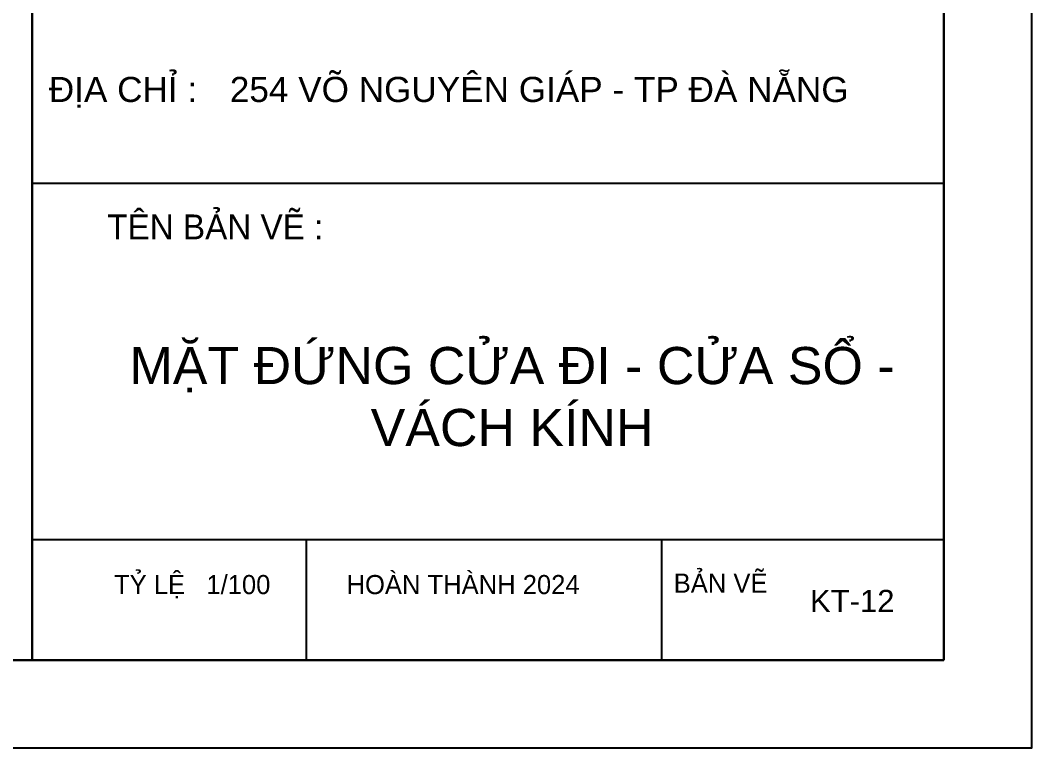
# Model space of a CAD drawing. Header units: millimetres. Extents: x 886808 to 1650903, y -1008069 to 230892.
# Drawn here: x 1643056 to 1650903, y -188884 to -183236 of the extents above; entities that cross this region are included whole.
import ezdxf

# ---------------------------------------------------------------- set-up
doc = ezdxf.new("R2010")
doc.units = ezdxf.units.MM
for name, color, linetype, lineweight in [('0___TUONG XAY MOI', 10, 'Continuous', 40), ('A-Wall', 113, 'Continuous', 30), ('Q - TEN PHONG', 7, 'Continuous', 18), ('Text', 250, 'Continuous', 25)]:
    doc.layers.add(name, color=color, linetype=linetype, lineweight=lineweight)
for name, color, linetype in [('CUA', 75, 'Continuous'), ('i_Chu', 9, 'Continuous'), ('TUONG', 1, 'Continuous')]:
    doc.layers.add(name, color=color, linetype=linetype)
doc.styles.add('a 1', font='')
doc.styles.add('Arial_6', font='arial.ttf', dxfattribs={"height": 1.327769})
doc.styles.add('DAT', font='')
doc.styles.get('a 1').set_extended_font_data('VNI-Avo')
doc.styles.get('DAT').set_extended_font_data('VNI-Helve')

# ---------------------------------------------------------------- blocks, each defined once
blk = doc.blocks.new('ÈGERGER')
at = {"layer": 'A-Wall', "linetype": 'Continuous', "transparency": 33554636}
for p, q in [((-140969.1, -849840.2), (-140969.1, -883771.8)), ((-132098.2, -849840.2), (-132098.2, -883771.8)), ((-132098.2, -883771.8), (-179935.5, -883771.8))]:
    blk.add_line(p, q, dxfattribs=at)
at = {"layer": 'CUA', "color": 4, "transparency": 33554636}
for p, q in [((-140969.2, -879128.9), (-132098.2, -879128.9)), ((-140969.2, -882598.5), (-132098.2, -882598.5)), ((-138302.6, -882598.5), (-138302.6, -883771.8)), ((-134846.4, -882598.5), (-134846.4, -883771.8))]:
    blk.add_line(p, q, dxfattribs=at)
at = {"layer": 'Defpoints', "transparency": 33554636}
blk.add_lwpolyline([(-181644, -884626), (-131244, -884626), (-131244, -848986), (-181644, -848986)], close=True, dxfattribs=at)
at = {"layer": 'TUONG', "transparency": 33554636}
blk.add_line((-132098.2, -849840.2), (-132098.2, -883771.8), dxfattribs=at)
at = {"layer": 'i_Chu', "transparency": 33554636, "style": 'Arial_6'}
for s, height, p in [('ĐỊA CHỈ :', 244.71, (-140808, -878337.8)), ('254 VÕ NGUYÊN GIÁP - TP ĐÀ NẴNG', 244.711, (-139047, -878337.8))]:
    blk.add_text(s, height=height, dxfattribs=at).set_placement(p)
at = {"layer": 'Text', "linetype": 'ByBlock', "lineweight": -2, "transparency": 33554636, "style": 'a 1'}
blk.add_text('TEÂN BAÛN VEÕ :', height=241.888, dxfattribs=at).set_placement((-140239.8, -879674.9))
at = {"layer": 'Text', "color": 4, "linetype": 'ByBlock', "lineweight": -2, "transparency": 33554636, "style": 'a 1'}
for s, height, p in [('TYÛ LEÄ   1/100', 186.068, (-140173.7, -883129.7)), ('HOAØN THAØNH 2024', 186.068, (-137911.2, -883129.7)), ('BAÛN VEÕ', 186.07, (-134727.8, -883115.8))]:
    blk.add_text(s, height=height, dxfattribs=at).set_placement(p)

msp = doc.modelspace()

# ---------------------------------------------------------------- block references
at = {"layer": '0___TUONG XAY MOI', "transparency": 33554636, "xscale": 0.7972382581455364, "yscale": 0.7972382581455364, "zscale": 0.7972382581455364}
msp.add_blockref('ÈGERGER', (1755535.8, 516373.7), dxfattribs=at)

# ---------------------------------------------------------------- texts
at = {"layer": 'Q - TEN PHONG', "transparency": 33554636, "attachment_point": 2, "style": 'DAT'}
for s, insert, char_height, width in [('{\\fArial|b0|i0|c0|p34;MẶT ĐỨNG CỬA ĐI - CỬA SỔ - VÁCH KÍNH}', (1646871.7, -185772.5), 288.481, 6509.188), ('{\\fArial|b0|i0|c0|p34;KT-12}', (1649510.4, -187657.8), 172.376, 206.248)]:
    msp.add_mtext(s, dxfattribs=dict(at, insert=insert, char_height=char_height, width=width))

doc.saveas('drawing.dxf')
